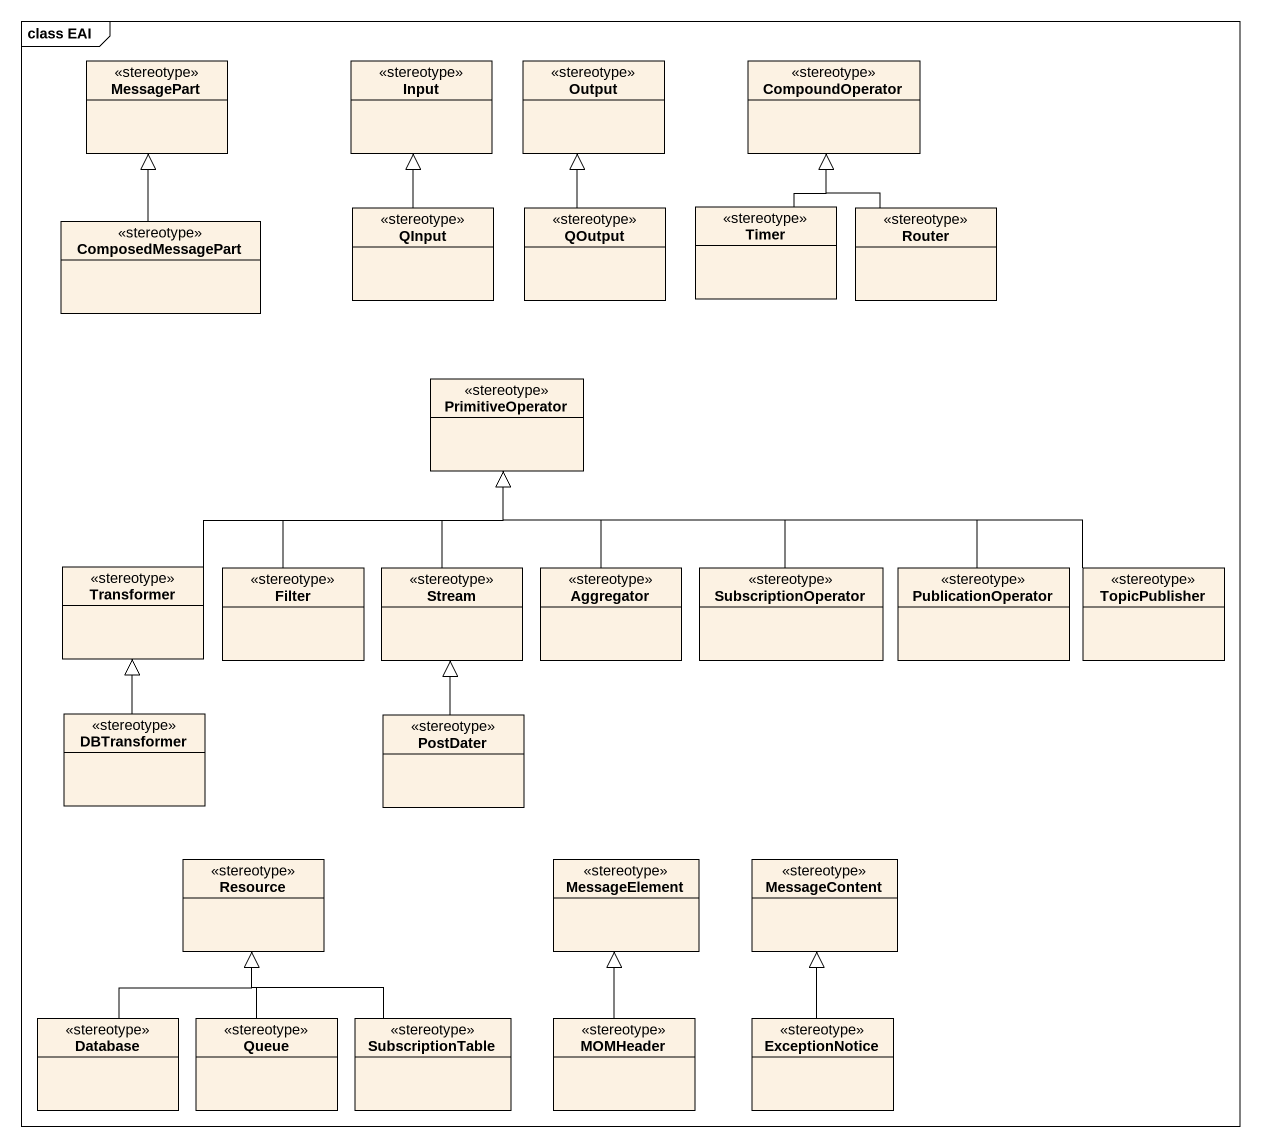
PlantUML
@startuml
mainframe class EAI
hide circle
hide empty members
class MessagePart <<stereotype>>
class Input <<stereotype>>
class Output <<stereotype>>
class CompoundOperator <<stereotype>>
class ComposedMessagePart <<stereotype>>
class QInput <<stereotype>>
class QOutput <<stereotype>>
class Timer <<stereotype>>
class Router <<stereotype>>
class PrimitiveOperator <<stereotype>>
class Transformer <<stereotype>>
class Filter <<stereotype>>
class Stream <<stereotype>>
class Aggregator <<stereotype>>
class SubscriptionOperator <<stereotype>>
class PublicationOperator <<stereotype>>
class TopicPublisher <<stereotype>>
class DBTransformer <<stereotype>>
class PostDater <<stereotype>>
class Resource <<stereotype>>
class MessageElement <<stereotype>>
class MessageContent <<stereotype>>
class "Database" as Database_ <<stereotype>>
class "Queue" as Queue_ <<stereotype>>
class SubscriptionTable <<stereotype>>
class MOMHeader <<stereotype>>
class ExceptionNotice <<stereotype>>
ComposedMessagePart -up-|> MessagePart
QInput -up-|> Input
QOutput -up-|> Output
Timer -up-|> CompoundOperator
Router -up-|> CompoundOperator
Transformer -right-|> PrimitiveOperator
Filter -up-|> PrimitiveOperator
Stream -up-|> PrimitiveOperator
Aggregator -up-|> PrimitiveOperator
SubscriptionOperator -up-|> PrimitiveOperator
PublicationOperator -left-|> PrimitiveOperator
TopicPublisher -left-|> PrimitiveOperator
DBTransformer -up-|> Transformer
PostDater -up-|> Stream
Database_ -up-|> Resource
Queue_ -up-|> Resource
SubscriptionTable -up-|> Resource
MOMHeader -up-|> MessageElement
ExceptionNotice -up-|> MessageContent
@enduml
